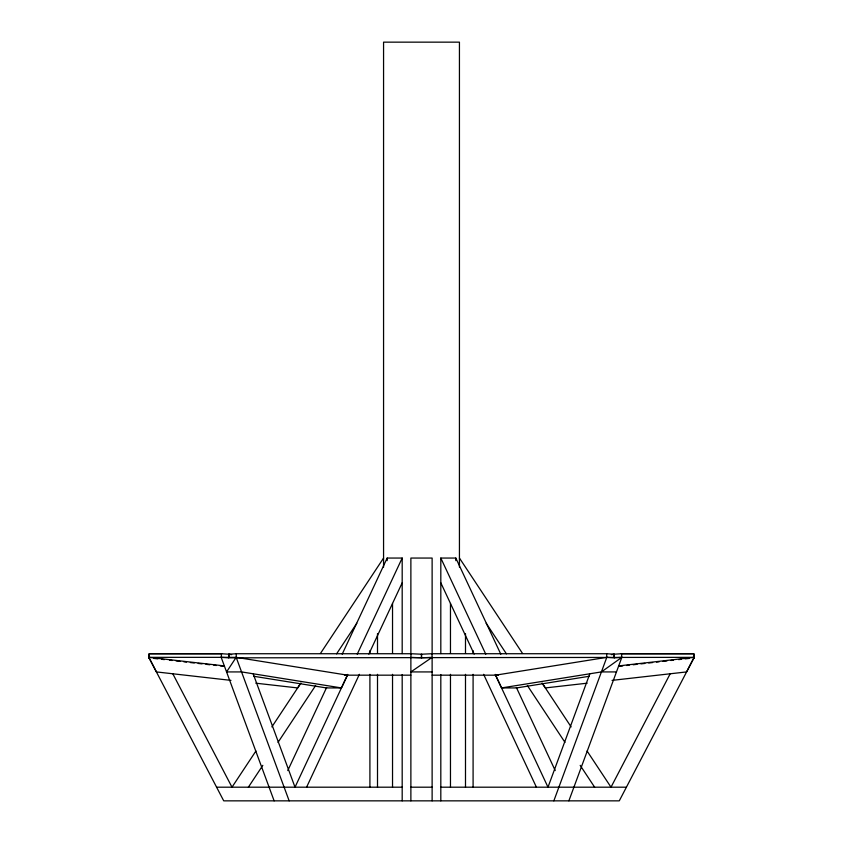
<?xml version="1.0" encoding="UTF-8"?>
<svg xmlns="http://www.w3.org/2000/svg" width="843" height="843" viewBox="0 0 843 843"><rect width="100%" height="100%" fill="white"/><g stroke="black" fill="none" stroke-linecap="round" stroke-linejoin="round"><path stroke-width="1.26" d="M411.047 653.736L410.878 657.35L421.489 657.835L421.658 654.221L411.047 653.736L236.377 653.736L228.801 654.221L228.632 657.835L221.182 657.35L221.593 653.736L229.064 654.221L228.653 657.835L694.158 657.35L686.56 671.924L612.029 680.375M289.16 800.85L236.177 657.34L236.346 653.725M148.726 657.835L149.2 653.725L221.561 653.725L149.2 653.725L148.779 657.835M553.84 800.85L606.791 657.35L606.623 653.736L431.953 653.725L421.342 654.221L421.511 657.835L432.122 657.34L431.953 653.725M568.867 800.85L621.849 657.34L621.439 653.725L613.936 654.221L614.389 657.835L621.849 657.34L601.407 671.924L501.553 687.93L495.568 675.169L606.791 657.35L614.336 657.835L614.168 654.221L606.623 653.736M589.837 673.778L547.992 787.193L495.231 674.4M287.769 770.576L326.631 687.466M342.184 654.221L387.169 558.055L402.185 558.055L402.185 653.567M347.769 674.4L295.008 787.193L253.163 673.778M357.211 654.221L402.185 558.055M306.589 787.193L359.392 674.316M368.834 654.115L402.185 582.819M253.796 676.286L326.42 687.93L341.447 687.93L347.432 675.169L236.177 657.34L148.789 657.34L223.722 800.85L619.278 800.85L694.21 657.34L618.773 665.896M670.185 673.778L611.006 787.193L587.076 751.018M236.177 657.34L226.567 671.924L274.133 800.85M255.924 751.018L231.994 787.193L172.815 673.778M271.878 726.898L300.888 683.041M320.466 653.441L383.565 558.055M248.369 787.193L262.826 765.339M278.011 742.388L315.609 685.549M336.568 653.862L356.81 623.262M300.477 683.673L297.663 687.93L255.819 683.188M611.354 654.642L614.199 654.221M589.204 676.286L516.58 687.93L501.553 687.93M618.825 666.381L622.766 665.938M626.623 665.496L629.268 665.201M633.125 664.758L637.066 664.316M640.922 663.884L644.863 663.43M648.72 662.998L652.672 662.545M656.518 662.113L659.163 661.808M663.019 661.376L666.971 660.923M670.817 660.49L673.473 660.195M678.615 659.605L681.27 659.31M685.117 658.868L689.068 658.425M587.181 683.188L545.337 687.93L542.523 683.673M344.892 675.338L347.411 675.169M440.815 653.567L440.815 558.055L455.831 558.055L500.816 654.221M432.122 671.924L410.878 671.924L432.122 657.34L432.122 800.85M601.407 671.924L616.433 671.924M344.924 675.169L410.878 675.169M432.122 675.169L498.076 675.169M216.978 787.193L402.185 787.193M410.878 787.193L432.122 787.193M440.815 787.193L626.022 787.193M495.568 675.169L498.087 675.338M148.789 657.34L224.206 665.886M153.932 658.425L157.883 658.868M161.73 659.31L164.385 659.605M169.538 660.195L172.183 660.49M176.039 660.923L179.981 661.376M183.837 661.808L186.482 662.113M190.339 662.545L194.28 662.998M198.147 663.43L202.078 663.884M205.945 664.316L209.875 664.758M213.743 665.201L216.377 665.496M220.244 665.938L224.175 666.381M230.971 680.375L156.44 671.924L148.842 657.35M228.801 654.221L231.646 654.642M341.447 687.93L241.593 671.924L226.567 671.924L221.182 657.35M459.435 558.055L522.534 653.441M542.112 683.041L571.122 726.898M486.19 623.262L506.432 653.862M527.391 685.549L564.989 742.388M580.174 765.339L594.631 787.193M516.369 687.466L555.231 770.576M440.815 558.055L485.789 654.221M440.815 582.819L474.166 654.115M483.608 674.316L536.411 787.193M694.274 657.835L693.8 653.725L621.439 653.725L693.8 653.725L694.221 657.835M473.092 650.712L473.092 653.336M473.092 674.326L473.092 787.193M465.494 633.651L465.494 653.336M465.494 674.326L465.494 787.193M459.435 567.181L459.435 42.15L383.565 42.15L383.565 567.181M455.831 558.055L455.831 560.658M450.468 603.462L450.468 653.336M450.468 674.326L450.468 787.193M440.815 674.526L440.815 800.85M432.122 654.189L432.122 558.055L410.878 558.055L410.878 654.189M410.878 657.35L410.878 800.85M402.185 674.526L402.185 800.85M392.532 603.462L392.532 653.336M392.532 674.326L392.532 787.193M387.169 558.055L387.169 560.658M377.506 633.651L377.506 653.336M377.506 674.326L377.506 787.193M369.908 650.712L369.908 653.336M369.908 674.326L369.908 787.193"/></g></svg>
